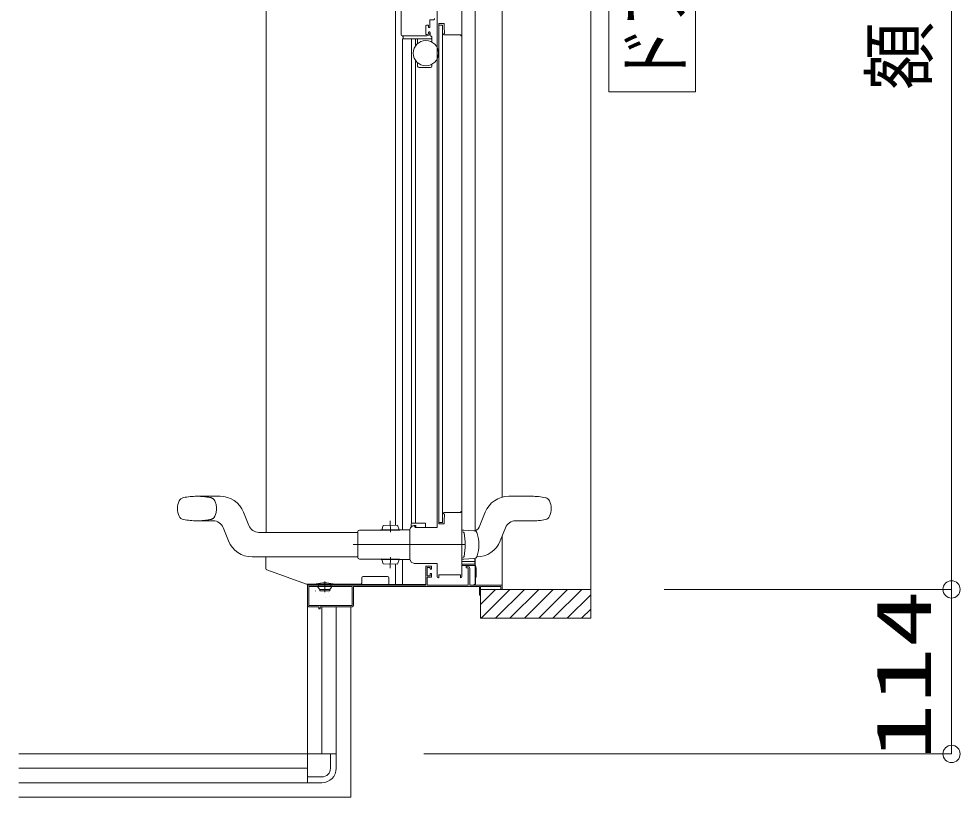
# Model space of a CAD drawing. Units: millimetres on the paper. Extents: x -305 to 305, y -152 to 152.
# Drawn here: x -3.43 to 29.19, y 31.07 to 58.04 of the extents above; entities that cross this region are included whole.
import ezdxf
from ezdxf.enums import TextEntityAlignment as Align

# ---------------------------------------------------------------- set-up
doc = ezdxf.new("R2010")
doc.units = ezdxf.units.MM
for name, pattern in [('DASHED2', [3, 2, -1]), ('LONG_CHAIN', [21, 18, -1, 1, -1]), ('LONG_DOUBLE_CHAIN', [21.8, 18, -1, 0.6, -0.6, 0.6, -1])]:
    doc.linetypes.add(name, pattern=pattern)
doc.layers.add('0-0_0', color=7, linetype='Continuous', lineweight=9)
doc.layers.add('0-1_VIEW0001', color=7, linetype='Continuous', lineweight=9)
doc.styles.add('ＭＳ ゴシック', font='')
doc.styles.get('ＭＳ ゴシック').set_extended_font_data('MS Gothic')

# ---------------------------------------------------------------- blocks, each defined once
blk = doc.blocks.new('_ORIGIN')
at = {"layer": '0-0_0'}
blk.add_line((0, 0), (-1, 0), dxfattribs=at)
blk.add_circle((0, 0), 0.5, dxfattribs=at)

msp = doc.modelspace()

# ---------------------------------------------------------------- linework, layer by layer
at = {"layer": '0-1_VIEW0001'}
for p, q in [((16.386, 97.749), (16.386, 37.274)), ((12.376, 96.574), (12.376, 40.294)), ((13.316, 96.574), (13.316, 41.469)), ((28.886, 38.874), (28.886, 96.169)), ((17.013, 55.511), (17.013, 79.511)), ((20.013, 55.511), (20.013, 79.511)), ((9.816, 77.574), (9.816, 57.499)), ((11.916, 38.714), (11.916, 59.399)), ((11.066, 40.439), (11.066, 58.699)), ((10.666, 57.799), (10.666, 57.524)), ((10.751, 57.824), (10.691, 57.824)), ((10.766, 57.749), (10.766, 57.809)), ((10.796, 57.739), (10.776, 57.739)), ((10.806, 57.994), (10.806, 57.749)), ((10.946, 58.009), (10.821, 58.009)), ((10.971, 58.054), (10.971, 58.034)), ((11.121, 57.879), (11.121, 40.544)), ((11.246, 57.829), (11.121, 57.829)), ((11.246, 57.829), (11.246, 40.594)), ((10.706, 57.449), (9.866, 57.449)), ((9.881, 57.379), (9.881, 57.424)), ((10.691, 57.499), (10.716, 57.499)), ((10.766, 57.549), (10.766, 57.579)), ((10.776, 57.589), (10.796, 57.589)), ((10.806, 57.579), (10.806, 57.549)), ((10.816, 57.574), (10.816, 57.469)), ((10.851, 57.444), (10.841, 57.444)), ((10.876, 57.379), (10.876, 57.419)), ((11.281, 57.519), (11.281, 57.518)), ((11.283, 57.51), (11.291, 57.496)), ((11.296, 57.529), (11.291, 57.529)), ((11.304, 57.67), (11.32, 57.631)), ((11.304, 57.489), (11.871, 57.489)), ((11.321, 57.626), (11.321, 57.554)), ((11.881, 57.479), (11.881, 57.459)), ((11.891, 57.449), (11.916, 57.449)), ((10.851, 57.354), (9.866, 57.354)), ((10.311, 57.105), (10.311, 57.349)), ((10.386, 57.186), (10.386, 57.354)), ((10.876, 57.379), (10.876, 57.24)), ((10.311, 40.574), (10.311, 56.602)), ((10.386, 56.404), (10.386, 56.522)), ((10.876, 56.467), (10.876, 56.404)), ((10.826, 56.354), (10.436, 56.354)), ((20.013, 55.511), (17.013, 55.511)), ((14.341, 41.499), (13.542, 41.499)), ((11.281, 40.904), (11.281, 40.905)), ((11.283, 40.912), (11.291, 40.926)), ((11.296, 40.894), (11.291, 40.894)), ((11.304, 40.753), (11.32, 40.791)), ((11.321, 40.797), (11.321, 40.869)), ((12.728, 40.946), (12.546, 40.486)), ((10.291, 40.459), (10.291, 40.439)), ((10.326, 40.484), (10.326, 40.424)), ((10.663, 40.549), (10.663, 40.424)), ((11.246, 40.594), (11.121, 40.594)), ((11.121, 40.544), (11.291, 40.544)), ((11.301, 40.554), (11.301, 40.734)), ((13.779, 40.649), (14.341, 40.649)), ((10.306, 40.424), (11.051, 40.424)), ((11.916, 40.324), (11.991, 40.324)), ((11.991, 40.324), (12.338, 40.306)), ((12.451, 40.214), (12.452, 40.215)), ((13.318, 38.274), (13.318, 40.127)), ((13.431, 40.412), (13.35, 40.209)), ((11.066, 38.714), (11.066, 39.174)), ((11.071, 39.144), (11.071, 39.144)), ((11.991, 39.324), (11.916, 39.324)), ((12.351, 39.144), (11.916, 39.144)), ((12.338, 39.342), (11.991, 39.324)), ((12.363, 39.346), (12.363, 39.244)), ((12.376, 39.35), (12.376, 38.449)), ((11.916, 39.096), (12.396, 39.096)), ((12.141, 38.999), (12.141, 38.424)), ((12.396, 39.096), (12.415, 38.999)), ((12.416, 38.994), (12.416, 38.696)), ((8.454, 38.509), (8.454, 38.674)), ((9.341, 38.724), (8.504, 38.724)), ((9.391, 38.446), (9.391, 38.674)), ((10.716, 38.699), (10.866, 38.699)), ((12.396, 38.696), (12.396, 38.471)), ((12.416, 38.696), (12.396, 38.696)), ((8.414, 38.459), (6.531, 38.459)), ((6.566, 31.574), (6.566, 38.459)), ((6.566, 38.459), (6.566, 37.724)), ((6.611, 38.359), (6.611, 37.734)), ((8.106, 38.374), (6.626, 38.374)), ((6.866, 38.461), (6.866, 38.449)), ((6.866, 38.424), (6.866, 38.444)), ((6.991, 38.274), (6.931, 38.352)), ((6.948, 38.409), (6.948, 38.389)), ((7.341, 38.274), (6.991, 38.274)), ((6.991, 38.224), (6.991, 38.274)), ((6.991, 38.224), (7.341, 38.224)), ((7.341, 38.274), (7.4, 38.352)), ((7.341, 38.224), (7.341, 38.274)), ((7.383, 38.409), (7.383, 38.389)), ((7.466, 38.424), (7.466, 38.444)), ((8.121, 37.734), (8.121, 38.359)), ((10.666, 38.446), (8.394, 38.446)), ((12.371, 38.446), (12.336, 38.446)), ((12.566, 37.274), (12.566, 38.374)), ((12.566, 38.374), (13.266, 38.374)), ((12.566, 38.089), (12.566, 38.359)), ((16.386, 38.274), (12.566, 38.274)), ((13.086, 38.274), (12.566, 37.754)), ((13.586, 38.274), (12.586, 37.274)), ((14.086, 38.274), (13.086, 37.274)), ((13.266, 38.374), (13.266, 38.274)), ((13.281, 38.274), (13.301, 38.274)), ((14.586, 38.274), (13.586, 37.274)), ((15.086, 38.274), (14.086, 37.274)), ((15.581, 38.274), (14.581, 37.274)), ((16.076, 38.274), (15.076, 37.274)), ((18.926, 38.274), (28.886, 38.274)), ((18.926, 38.274), (28.886, 38.274)), ((16.386, 38.089), (15.571, 37.274)), ((6.616, 37.674), (6.966, 37.674)), ((6.626, 37.719), (8.106, 37.719)), ((6.966, 37.674), (6.966, 37.599)), ((7.006, 37.674), (8.116, 37.674)), ((7.066, 32.574), (7.066, 37.674)), ((7.566, 32.574), (7.566, 37.674)), ((7.566, 37.674), (7.566, 32.574)), ((16.386, 37.594), (16.066, 37.274)), ((28.886, 33.174), (28.886, 37.674)), ((16.386, 37.274), (12.566, 37.274)), ((7.566, 32.574), (-3.434, 32.574)), ((7.166, 32.574), (7.566, 32.574)), ((7.366, 32.574), (7.366, 32.074)), ((7.566, 32.574), (7.566, 32.074)), ((10.606, 32.574), (28.886, 32.574)), ((6.566, 32.074), (-3.434, 32.074)), ((6.566, 31.574), (6.566, 31.974)), ((7.066, 31.774), (6.566, 31.774)), ((6.566, 31.574), (-3.434, 31.574)), ((-3.434, 31.574), (6.566, 31.574)), ((6.566, 31.574), (7.066, 31.574))]:
    msp.add_line(p, q, dxfattribs=at)
at = {"layer": '0-1_VIEW0001', "color": 5}
for p, q in [((9.616, 40.495), (9.616, 76.689)), ((5.141, 40.25), (5.141, 75.689)), ((9.866, 57.349), (9.866, 40.337)), ((10.171, 57.349), (10.171, 40.568)), ((2.741, 41.5), (3.54, 41.5)), ((4.536, 40.487), (4.354, 40.947)), ((2.741, 40.65), (3.302, 40.65)), ((9.141, 40.336), (9.189, 40.491)), ((9.189, 40.491), (9.689, 40.496)), ((9.741, 40.341), (9.689, 40.496)), ((10.163, 40.549), (10.163, 40.447)), ((10.186, 40.574), (10.641, 40.574)), ((10.326, 40.484), (10.266, 40.484)), ((10.266, 40.474), (10.276, 40.474)), ((3.833, 39.953), (3.651, 40.413)), ((8.316, 40.25), (4.884, 40.25)), ((8.316, 40.274), (8.316, 39.374)), ((9.116, 40.331), (8.366, 40.324)), ((9.766, 40.342), (9.116, 40.336)), ((9.116, 40.336), (9.116, 40.32)), ((9.766, 40.326), (9.116, 40.32)), ((9.766, 40.342), (9.766, 40.326)), ((10.116, 40.34), (9.766, 40.337)), ((10.116, 39.324), (10.116, 40.325)), ((13.35, 40.21), (13.249, 39.952)), ((8.316, 39.4), (4.647, 39.4)), ((5.131, 38.994), (5.131, 39.4)), ((8.366, 39.324), (9.123, 39.318)), ((9.758, 39.323), (9.123, 39.328)), ((9.123, 39.328), (9.123, 39.313)), ((9.758, 39.307), (9.123, 39.313)), ((9.141, 39.313), (9.189, 39.157)), ((9.189, 39.157), (9.689, 39.153)), ((9.616, 38.446), (9.616, 39.153)), ((9.741, 39.307), (9.689, 39.153)), ((9.758, 39.307), (9.758, 39.323)), ((9.758, 39.312), (10.116, 39.309)), ((9.866, 39.311), (9.866, 38.446)), ((10.116, 39.325), (10.116, 39.324)), ((11.066, 39.174), (10.266, 39.174)), ((6.531, 38.459), (5.164, 38.947))]:
    msp.add_line(p, q, dxfattribs=at)
at = {"layer": '0-1_VIEW0001', "color": 5, "linetype": 'LONG_CHAIN'}
for p, q in [((9.441, 40.255), (9.438, 40.644)), ((12.047, 39.824), (8.155, 39.824)), ((12.047, 39.824), (8.155, 39.824)), ((12.047, 39.824), (8.328, 39.824)), ((12.047, 39.824), (8.328, 39.824)), ((9.441, 39.393), (9.438, 39.005))]:
    msp.add_line(p, q, dxfattribs=at)
at = {"layer": '0-1_VIEW0001', "linetype": 'LONG_DOUBLE_CHAIN'}
for p, q in [((7.166, 38.544), (7.166, 38.175)), ((8.066, 37.674), (8.066, 31.074)), ((-3.434, 31.074), (8.066, 31.074))]:
    msp.add_line(p, q, dxfattribs=at)
at = {"layer": '0-1_VIEW0001', "color": 2}
for p, q in [((6.843, 38.217), (6.843, 38.218)), ((7.285, 38.172), (7.285, 38.173)), ((7.203, 38.003), (7.203, 38.003)), ((7.334, 38.035), (7.334, 38.036))]:
    msp.add_line(p, q, dxfattribs=at)
at = {"layer": '0-1_VIEW0001'}
for points in [[(10.691, 57.824), (10.673, 57.816), (10.666, 57.799)], [(10.766, 57.809), (10.761, 57.819), (10.751, 57.824)], [(10.776, 57.739), (10.769, 57.742), (10.766, 57.749)], [(10.806, 57.749), (10.803, 57.742), (10.796, 57.739)], [(10.821, 58.009), (10.81, 58.004), (10.806, 57.994)], [(10.971, 58.034), (10.963, 58.016), (10.946, 58.009)], [(11.121, 57.879), (11.301, 57.879), (11.301, 57.688)], [(9.866, 57.449), (9.83, 57.463), (9.816, 57.499)], [(10.666, 57.524), (10.673, 57.506), (10.691, 57.499)], [(10.806, 57.549), (10.777, 57.478), (10.706, 57.449)], [(10.716, 57.499), (10.751, 57.513), (10.766, 57.549)], [(10.766, 57.579), (10.769, 57.586), (10.776, 57.589)], [(10.796, 57.589), (10.803, 57.586), (10.806, 57.579)], [(11.291, 57.529), (11.284, 57.526), (11.281, 57.519)], [(11.281, 57.518), (11.281, 57.514), (11.283, 57.51)], [(11.291, 57.496), (11.297, 57.491), (11.304, 57.489)], [(11.321, 57.554), (11.313, 57.536), (11.296, 57.529)], [(11.301, 57.688), (11.302, 57.679), (11.304, 57.67)], [(11.32, 57.631), (11.321, 57.629), (11.321, 57.626)], [(11.871, 57.489), (11.878, 57.486), (11.881, 57.479)], [(11.881, 57.459), (11.884, 57.452), (11.891, 57.449)], [(11.281, 40.905), (11.281, 40.909), (11.283, 40.912)], [(11.291, 40.894), (11.284, 40.897), (11.281, 40.904)], [(11.291, 40.926), (11.297, 40.932), (11.304, 40.934)], [(11.321, 40.869), (11.313, 40.886), (11.296, 40.894)], [(11.304, 40.934), (11.881, 40.934), (11.881, 40.974), (11.916, 40.974)], [(11.32, 40.791), (11.321, 40.794), (11.321, 40.797)], [(11.291, 40.544), (11.298, 40.547), (11.301, 40.554)], [(11.301, 40.734), (11.302, 40.744), (11.304, 40.753)], [(10.291, 40.439), (10.295, 40.428), (10.306, 40.424)], [(11.051, 40.424), (11.061, 40.428), (11.066, 40.439)], [(11.916, 39.244), (12.366, 39.244), (12.366, 39.159)], [(10.866, 38.699), (10.866, 38.819), (10.816, 38.819), (10.816, 38.744), (10.716, 38.744), (10.716, 39.029), (10.816, 39.029), (10.816, 38.969), (10.866, 38.969), (10.866, 39.074), (10.666, 39.074), (10.666, 38.424), (6.566, 38.424)], [(12.116, 39.074), (12.066, 39.074), (12.066, 39.024), (12.116, 39.024)], [(12.191, 38.999), (12.169, 39.052), (12.116, 39.074)], [(12.116, 39.024), (12.133, 39.016), (12.141, 38.999)], [(13.318, 38.424), (12.191, 38.424), (12.191, 38.999)], [(8.454, 38.509), (8.454, 38.506), (8.454, 38.499), (8.451, 38.488), (8.445, 38.476), (8.437, 38.467), (8.426, 38.46), (8.418, 38.459), (8.414, 38.459)], [(12.141, 38.424), (10.716, 38.424), (10.716, 38.699)], [(11.116, 38.684), (11.113, 38.677), (11.106, 38.674), (11.078, 38.685), (11.066, 38.714)], [(11.866, 38.684), (11.866, 38.774), (11.116, 38.774), (11.116, 38.684)], [(11.916, 38.714), (11.904, 38.685), (11.876, 38.674), (11.869, 38.677), (11.866, 38.684)], [(8.166, 37.724), (8.166, 38.369), (12.526, 38.369), (12.526, 38.074), (12.566, 38.074)], [(6.566, 37.724), (6.58, 37.688), (6.616, 37.674)], [(6.966, 37.599), (7.006, 37.599), (7.006, 37.674)], [(8.116, 37.674), (8.151, 37.688), (8.166, 37.724)]]:
    msp.add_lwpolyline(points, dxfattribs=at)
at = {"layer": '0-1_VIEW0001', "color": 5}
for points in [[(10.276, 40.474), (10.286, 40.469), (10.291, 40.459)], [(10.266, 39.174), (10.16, 39.218), (10.116, 39.324)]]:
    msp.add_lwpolyline(points, dxfattribs=at)
at = {"layer": '0-1_VIEW0001'}
msp.add_circle((10.671, 56.854), 0.438, dxfattribs=at)
for centre, radius, start, end in [((9.866, 57.424), 0.015, 0, 90), ((10.841, 57.469), 0.025, 180, 270), ((10.851, 57.419), 0.025, 0, 90), ((9.906, 57.379), 0.025, 180, 270), ((10.851, 57.379), 0.025, 270, 0), ((10.436, 56.404), 0.05, 180, 270), ((10.826, 56.404), 0.05, 270, 0), ((13.542, 40.624), 0.875, 90, 158.3964), ((14.341, 39.091), 2.408, 78.6588, 90), ((14.775, 41.256), 0.2, 25.34, 78.6588), ((14.391, 41.074), 0.625, 334.66, 25.34), ((14.775, 40.892), 0.2, 281.3412, 334.66), ((10.638, 40.549), 0.025, 0, 90), ((10.638, 40.549), 0.025, 0, 90), ((12.197, 40.624), 0.375, 299.104, 338.3964), ((13.779, 40.274), 0.375, 90, 158.3964), ((14.341, 43.056), 2.408, 270, 281.3412), ((12.331, 40.181), 0.125, 15.9428, 86.999), ((11.085, 39.824), 1.421, 344.017, 15.9811), ((12.331, 39.467), 0.125, 273.0011, 344.0538), ((12.351, 39.159), 0.015, 270, 0), ((12.391, 38.994), 0.025, 0, 11.3099), ((7.166, 37.195), 1.303, 77.576, 102.424), ((8.504, 38.674), 0.05, 90, 180), ((9.341, 38.674), 0.05, 0, 90), ((6.626, 38.359), 0.015, 90, 180), ((6.891, 38.444), 0.025, 102.424, 180), ((6.943, 38.361), 0.015, 109.4712, 217.1609), ((6.933, 38.409), 0.015, 0, 90), ((6.933, 38.389), 0.015, 289.4712, 0), ((7.398, 38.409), 0.015, 90, 180), ((7.398, 38.389), 0.015, 180, 250.5288), ((7.388, 38.361), 0.015, 322.8392, 70.5288), ((7.441, 38.444), 0.025, 0, 77.576), ((8.106, 38.359), 0.015, 0, 90), ((12.371, 38.471), 0.025, 270, 0), ((6.626, 37.734), 0.015, 180, 270), ((8.106, 37.734), 0.015, 270, 0), ((7.066, 32.074), 0.5, 270, 0), ((7.066, 32.074), 0.3, 270, 0)]:
    msp.add_arc(centre, radius, start, end, dxfattribs=at)
at = {"layer": '0-1_VIEW0001', "color": 5}
for centre, radius, start, end in [((2.307, 41.257), 0.2, 101.3412, 154.66), ((2.741, 39.092), 2.408, 90, 101.3412), ((3.54, 40.625), 0.875, 21.6036, 90), ((2.691, 41.075), 0.625, 154.66, 205.34), ((2.307, 40.893), 0.2, 205.34, 258.6588), ((2.741, 43.057), 2.408, 258.6588, 270), ((3.302, 40.275), 0.375, 21.6036, 90), ((4.884, 40.625), 0.375, 201.6036, 270), ((10.266, 40.324), 0.15, 90, 180.452), ((10.188, 40.549), 0.025, 90, 180), ((10.188, 40.549), 0.025, 90, 180), ((10.266, 40.324), 0.16, 90, 129.8384), ((8.366, 40.274), 0.05, 90, 180), ((11.95, 40.22), 0.0485, 12.6556, 92.4972), ((9.712, 39.824), 2.321, 349.9146, 10.0854), ((4.647, 40.275), 0.875, 201.6036, 270), ((12.435, 40.274), 0.875, 270, 338.3964), ((8.366, 39.374), 0.05, 180, 270), ((11.95, 39.428), 0.0485, 267.5028, 347.3444), ((5.181, 38.994), 0.05, 180, 250.3462)]:
    msp.add_arc(centre, radius, start, end, dxfattribs=at)
at = {"layer": '0-1_VIEW0001', "color": 5, "linetype": 'DASHED2'}
for centre, radius, start, end in [((2.741, 39.092), 2.408, 78.6588, 90), ((3.175, 41.257), 0.2, 25.34, 78.6588), ((2.791, 41.075), 0.625, 334.66, 25.34), ((3.175, 40.893), 0.2, 281.3412, 334.66), ((2.741, 43.057), 2.408, 270, 281.3412)]:
    msp.add_arc(centre, radius, start, end, dxfattribs=at)
at = {"layer": '0-1_VIEW0001', "color": 2}
msp.add_arc((9.712, 39.824), 2.321, 349.9146, 10.0854, dxfattribs=at)

# ---------------------------------------------------------------- block references
at = {"layer": '0-1_VIEW0001', "xscale": 0.6, "yscale": 0.6}
for p, rotation in [((28.886, 38.274), 270), ((28.886, 38.274), 90), ((28.886, 32.574), 270)]:
    msp.add_blockref('_ORIGIN', p, dxfattribs=dict(at, rotation=rotation))

# ---------------------------------------------------------------- texts
at = {"layer": '0-1_VIEW0001', "style": 'ＭＳ ゴシック'}
for s, width, p in [('ドア位置ＢＲ\u3000２００移動', 0.75, (20.132, 55.797)), ('額', 0.9, (28.62, 55.583)), ('114', 1.5, (28.756, 32.353))]:
    msp.add_text(s, height=1.921, rotation=90, dxfattribs=dict(at, width=width)).set_placement(p, align=Align.BOTTOM_LEFT)

doc.saveas('drawing.dxf')
